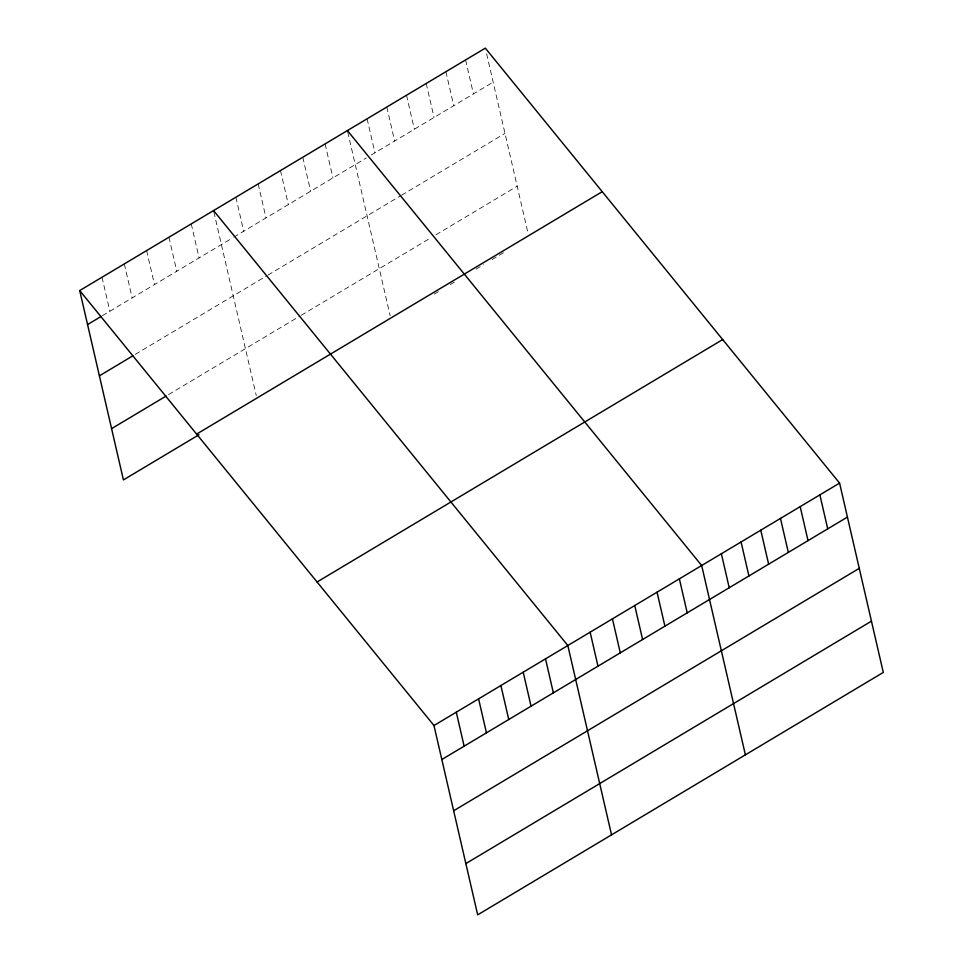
<?xml version="1.0" encoding="UTF-8"?>
<svg xmlns="http://www.w3.org/2000/svg" width="963" height="963" viewBox="0 0 963 963"><rect width="100%" height="100%" fill="white"/><g stroke="black" fill="none" stroke-linecap="round" stroke-linejoin="round"><path stroke-width="0.72" stroke-dasharray="4.82 3.61" d="M102.427 315.683L232.565 237.897M233.804 237.163L366.337 157.944M371.261 154.995L493.152 82.144M135.338 354.348L266.703 275.827M267.943 275.093L400.331 195.958M401.559 195.224L504.997 133.4M168.597 394.565L299.962 316.045M301.202 315.31L430.991 237.729M435.926 234.791L517.179 186.22M434.217 294.148L439.14 291.199M450.215 284.579L455.138 281.629M476.071 269.122L483.462 264.705M492.081 259.553L505.623 251.463M486.616 53.82L528.037 233.202M465.611 59.923L473.459 93.917M445.905 71.695L453.754 105.689M426.212 83.48L434.06 117.462M406.506 95.253L414.355 129.235M386.813 107.025L394.649 141.019M367.108 118.798L374.956 152.792M347.727 131.991L390.135 315.635M325.097 143.908L332.945 177.902M302.791 157.246L310.64 191.228M280.486 170.571L288.334 204.565M258.168 183.909L266.017 217.903M235.863 197.246L243.711 231.228M213.882 211.992L256.278 395.637M191.252 223.91L199.1 257.903M168.946 237.247L176.795 271.229M146.629 250.573L154.477 284.567M124.323 263.91L132.172 297.904M102.018 277.248L109.866 311.23"/><path stroke-width="1.44" d="M79.712 290.573L485.316 48.15L839.58 483.089L883.288 672.427L477.684 914.85L433.976 725.524L79.712 290.573L123.42 479.911L199.016 434.722M87.561 324.567L101.187 316.418M99.394 375.835L132.858 355.829M111.588 428.643L166.118 396.046M196.621 434.108L602.224 191.685M317.068 581.989L722.671 339.566M433.976 725.524L839.58 483.089M441.824 759.518L847.428 517.083M453.657 810.774L859.261 568.351M465.851 863.594L871.455 621.159M347.402 130.571L701.678 565.522L745.386 754.848M213.557 210.572L567.833 645.523L611.541 834.849M819.874 494.874L827.723 528.856M800.181 506.646L808.029 540.628M780.475 518.419L788.324 552.413M760.782 530.192L768.63 564.186M741.077 541.964L748.925 575.958M721.371 553.749L729.22 587.731M679.372 578.859L687.221 612.841M657.055 592.185L664.903 626.179M634.749 605.522L642.598 639.504M612.444 618.86L620.292 652.842M590.138 632.185L597.987 666.179M545.515 658.861L553.364 692.842M523.21 672.186L531.058 706.18M500.904 685.524L508.753 719.517M478.599 698.861L486.447 732.843M456.293 712.187L464.13 746.181"/></g></svg>
